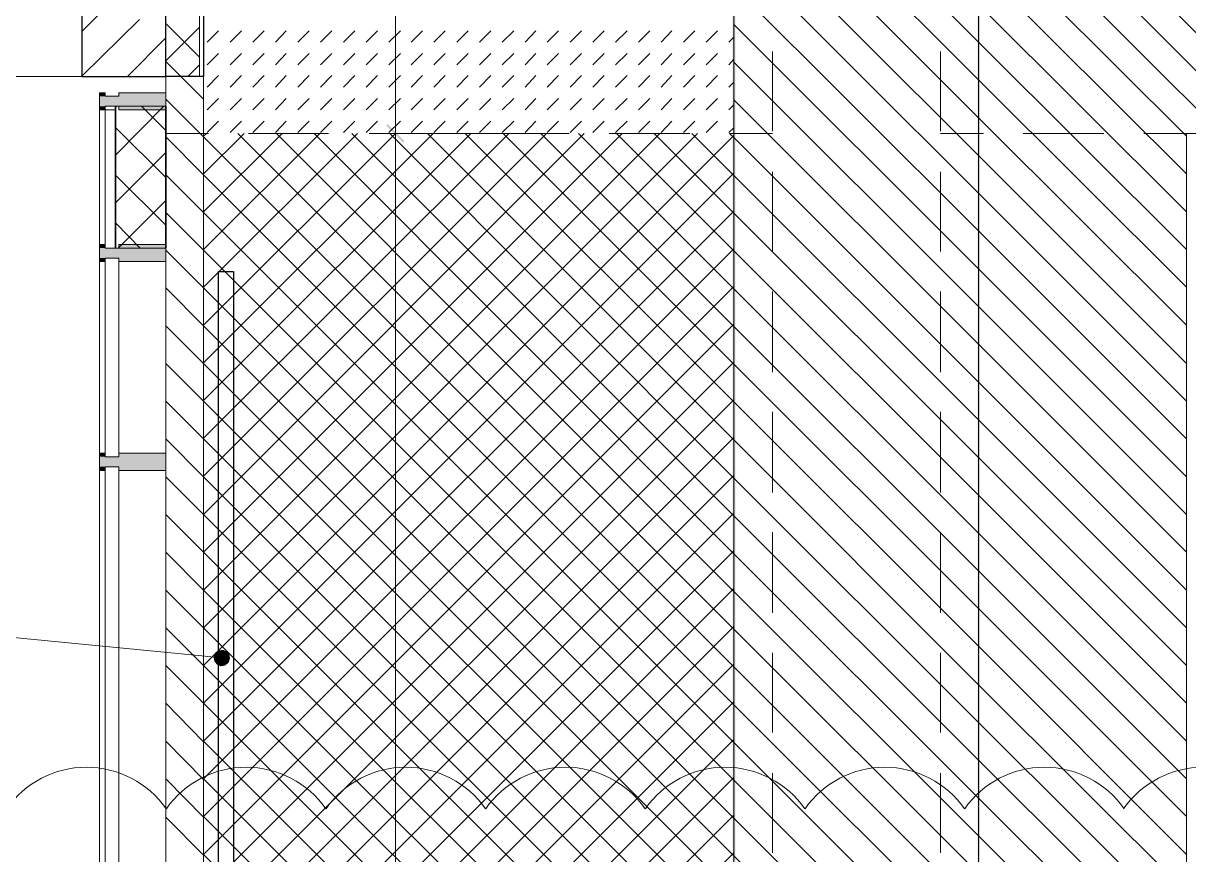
# Model space of a CAD drawing. Header units: millimetres. Extents: x -356862 to 418287, y 0 to 839748.
# Drawn here: x 318425 to 321886, y 780526 to 782997 of the extents above; entities that cross this region are included whole.
import ezdxf

# ---------------------------------------------------------------- set-up
doc = ezdxf.new("R2010")
doc.units = ezdxf.units.MM
doc.layers.add('PDF _Геометрия', color=7, linetype='Continuous', true_color=0xbababa)
doc.layers.add('PDF _Сплошная заливка', color=7, linetype='Continuous', true_color=0xf50000)

msp = doc.modelspace()

# ---------------------------------------------------------------- linework, layer by layer
at = {"layer": 'PDF _Геометрия', "color": 7, "lineweight": 5}
for points in [[(320535.7203, 787449.5788), (320650.0348, 787449.5788), (320650.0348, 786490.607), (321149.6316, 786490.607), (321149.6316, 786869.5385), (321261.8292, 786869.5385), (321261.8292, 779968.3288), (320535.7203, 779968.3288)], [(318708.805, 781708.4498), (318708.805, 782299.0748), (318668.5832, 782299.0748), (318668.5832, 781708.4498)], [(318708.805, 779409.4578), (318708.805, 781678.8127), (318668.5832, 781678.8127), (318668.5832, 779409.4578)]]:
    msp.add_lwpolyline(points, close=True, dxfattribs=at)
at = {"layer": 'PDF _Геометрия', "color": 161, "lineweight": 9, "true_color": 0x7f9fff}
for points in [[(322095.9018, 782669.5385), (321261.8292, 783501.4941), (320535.7203, 784227.603), (318960.7203, 785804.7199), (320025.5388, 786869.5385)], [(322208.0993, 782669.5385), (321261.8292, 783613.6917), (320535.7203, 784339.8006), (318960.7203, 785916.9175), (319913.3413, 786869.5385)], [(321983.7042, 782669.5385), (321261.8292, 783389.2965), (320535.7203, 784115.4054), (318960.7203, 785690.4054), (318848.5227, 785802.603)], [(321879.9743, 782661.0707), (321261.8292, 783277.099), (320535.7203, 784003.2078), (318960.7203, 785578.2078), (318848.5227, 785690.4054)], [(321879.9743, 782548.8732), (321261.8292, 783164.9014), (320535.7203, 783891.0103), (318960.7203, 785466.0103), (318848.5227, 785578.2078)], [(321879.9743, 782436.6756), (321261.8292, 783052.7038), (320535.7203, 783778.8127), (318960.7203, 785353.8127), (318848.5227, 785466.0103)], [(321879.9743, 782324.478), (321261.8292, 782940.5062), (320535.7203, 783666.6151), (318960.7203, 785241.6151), (318848.5227, 785353.8127)], [(321879.9743, 782212.2804), (321261.8292, 782828.3086), (320535.7203, 783554.4175), (318960.7203, 785129.4175), (318848.5227, 785241.6151)], [(321879.9743, 782100.0828), (321261.8292, 782716.1111), (320535.7203, 783442.2199)], [(321879.9743, 781985.7683), (321261.8292, 782603.9135), (320535.7203, 783330.0224)], [(321879.9743, 781873.5707), (321261.8292, 782491.7159), (320535.7203, 783217.8248)], [(321879.9743, 781761.3732), (321261.8292, 782379.5183), (320535.7203, 783105.6272)], [(318948.0187, 782896.0506), (318848.5227, 782995.5465)], [(321879.9743, 781649.1756), (321261.8292, 782267.3207), (320535.7203, 782993.4296)], [(318948.0187, 782984.9619), (318848.5227, 782885.4659)], [(318960.7203, 782771.1514), (318892.9784, 782838.8933), (318848.5227, 782883.349)], [(318948.0187, 782872.7643), (318914.1477, 782838.8933)], [(321879.9743, 781536.978), (321261.8292, 782155.1232), (320535.7203, 782881.232)], [(321651.3453, 779968.3288), (321261.8292, 780357.8449), (320535.7203, 781083.9538), (318960.7203, 782658.9538), (318848.5227, 782771.1514)], [(321879.9743, 781424.7804), (321261.8292, 782042.9256), (320535.7203, 782769.0344)], [(321539.1477, 779968.3288), (321261.8292, 780245.6474), (320535.7203, 780971.7562), (318960.7203, 782546.7562), (318848.5227, 782658.9538)], [(320192.7768, 779968.3288), (318960.7203, 781200.3853), (320427.7566, 782669.5385)], [(320304.9743, 779968.3288), (318960.7203, 781312.5828), (320315.559, 782669.5385)], [(320417.1719, 779968.3288), (318960.7203, 781424.7804), (320203.3614, 782669.5385)], [(320529.3695, 779968.3288), (318960.7203, 781536.978), (320091.1638, 782669.5385)], [(319978.9663, 782669.5385), (318960.7203, 781651.2925)], [(319866.7687, 782669.5385), (318960.7203, 781763.4901)], [(319754.5711, 782669.5385), (318960.7203, 781875.6877)], [(319642.3735, 782669.5385), (318960.7203, 781987.8853)], [(319530.1759, 782669.5385), (318960.7203, 782100.0828)], [(319417.9784, 782669.5385), (318960.7203, 782212.2804)], [(319305.7808, 782669.5385), (318960.7203, 782324.478)], [(319193.5832, 782669.5385), (318960.7203, 782436.6756)], [(319081.3856, 782669.5385), (318960.7203, 782548.8732)], [(318969.188, 782669.5385), (318960.7203, 782661.0707)], [(320080.5792, 779968.3288), (318960.7203, 781088.1877), (320535.7203, 782663.1877)], [(321763.5429, 779968.3288), (321261.8292, 780470.0425), (320535.7203, 781196.1514), (319062.3332, 782669.5385)], [(321875.7405, 779968.3288), (321261.8292, 780582.2401), (320535.7203, 781308.349), (319176.6477, 782669.5385)], [(321879.9743, 780078.4094), (321261.8292, 780694.4377), (320535.7203, 781420.5465), (319288.8453, 782669.5385)], [(321879.9743, 780190.607), (321261.8292, 780806.6353), (320535.7203, 781532.7441), (319401.0429, 782669.5385)], [(321879.9743, 780302.8046), (321261.8292, 780918.8328), (320535.7203, 781644.9417), (319513.2405, 782669.5385)], [(321879.9743, 780415.0022), (321261.8292, 781031.0304), (320535.7203, 781759.2562), (319625.438, 782669.5385)], [(321879.9743, 780527.1998), (321261.8292, 781145.3449), (320535.7203, 781871.4538), (319737.6356, 782669.5385)], [(321879.9743, 780639.3974), (321261.8292, 781257.5425), (320535.7203, 781983.6514), (319849.8332, 782669.5385)], [(321879.9743, 780751.5949), (321261.8292, 781369.7401), (320535.7203, 782095.849), (319962.0308, 782669.5385)], [(321879.9743, 780863.7925), (321261.8292, 781481.9377), (320535.7203, 782208.0465), (320074.2284, 782669.5385)], [(321879.9743, 780975.9901), (321261.8292, 781594.1353), (320535.7203, 782320.2441), (320186.4259, 782669.5385)], [(321879.9743, 781088.1877), (321261.8292, 781706.3328), (320535.7203, 782432.4417), (320298.6235, 782669.5385)], [(321879.9743, 781200.3853), (321261.8292, 781818.5304), (320535.7203, 782544.6393), (320410.8211, 782669.5385)], [(321879.9743, 781312.5828), (321261.8292, 781930.728), (320535.7203, 782656.8369), (320523.0187, 782669.5385)], [(321426.9501, 779968.3288), (321261.8292, 780133.4498), (320535.7203, 780859.5586), (318960.7203, 782434.5586), (318848.5227, 782546.7562)], [(319968.3816, 779968.3288), (318960.7203, 780975.9901), (320535.7203, 782550.9901)], [(319856.184, 779968.3288), (318960.7203, 780863.7925), (320535.7203, 782438.7925)], [(321314.7526, 779968.3288), (321261.8292, 780021.2522), (320535.7203, 780747.3611), (318960.7203, 782322.3611), (318848.5227, 782434.5586)], [(321202.555, 779968.3288), (320535.7203, 780635.1635), (318960.7203, 782210.1635), (318848.5227, 782322.3611)], [(319743.9864, 779968.3288), (318960.7203, 780751.5949), (320535.7203, 782326.5949)], [(321090.3574, 779968.3288), (320535.7203, 780522.9659), (318960.7203, 782097.9659), (318848.5227, 782210.1635)], [(319631.7888, 779968.3288), (318960.7203, 780639.3974), (320535.7203, 782214.3974)], [(320978.1598, 779968.3288), (320535.7203, 780410.7683), (318960.7203, 781985.7683), (318848.5227, 782097.9659)], [(319519.5913, 779968.3288), (318960.7203, 780527.1998), (320535.7203, 782102.1998)], [(319405.2768, 779968.3288), (318960.7203, 780415.0022), (320535.7203, 781990.0022)], [(320865.9622, 779968.3288), (320535.7203, 780298.5707), (318960.7203, 781873.5707), (318848.5227, 781985.7683)], [(320753.7647, 779968.3288), (320535.7203, 780186.3732), (318960.7203, 781761.3732), (318848.5227, 781873.5707)], [(319293.0792, 779968.3288), (318960.7203, 780302.8046), (320535.7203, 781877.8046)], [(320641.5671, 779968.3288), (320535.7203, 780074.1756), (318960.7203, 781649.1756), (318848.5227, 781761.3732)], [(319180.8816, 779968.3288), (318960.7203, 780190.607), (320535.7203, 781765.607)], [(318960.7203, 781536.978), (318848.5227, 781649.1756)], [(319068.684, 779968.3288), (318960.7203, 780078.4094), (320535.7203, 781653.4094)], [(318960.7203, 781424.7804), (318848.5227, 781536.978)], [(320535.7203, 781541.2119), (318962.8372, 779968.3288)], [(318960.7203, 781312.5828), (318848.5227, 781424.7804)], [(320535.7203, 781429.0143), (319075.0348, 779968.3288)], [(318960.7203, 781200.3853), (318848.5227, 781312.5828)], [(320535.7203, 781316.8167), (319187.2324, 779968.3288)], [(318960.7203, 781088.1877), (318848.5227, 781200.3853)], [(320535.7203, 781204.6191), (319299.43, 779968.3288)], [(318960.7203, 780975.9901), (318848.5227, 781088.1877)], [(320535.7203, 781092.4215), (319411.6276, 779968.3288)], [(318960.7203, 780861.6756), (318848.5227, 780975.9901)], [(320535.7203, 780980.224), (319523.8251, 779968.3288)], [(318960.7203, 780749.478), (318848.5227, 780863.7925)], [(320535.7203, 780868.0264), (319636.0227, 779968.3288)], [(318960.7203, 780637.2804), (318848.5227, 780751.5949)], [(320535.7203, 780755.8288), (319748.2203, 779968.3288)], [(318960.7203, 780525.0828), (318848.5227, 780637.2804)], [(320535.7203, 780643.6312), (319860.4179, 779968.3288)], [(320535.7203, 780531.4336), (319972.6155, 779968.3288)]]:
    msp.add_lwpolyline(points, dxfattribs=at)
for points in [[(321261.8292, 786869.5385), (321879.9743, 786869.5385), (321879.9743, 783488.7925), (324136.6276, 783488.7925), (324136.6276, 782669.5385), (321879.9743, 782669.5385), (321879.9743, 779968.3288), (321261.8292, 779968.3288)], [(318848.5227, 783569.2361), (318948.0187, 783569.2361), (318948.0187, 782838.8933), (318848.5227, 782838.8933)], [(318848.5227, 782838.8933), (318960.7203, 782838.8933), (318960.7203, 779369.2361), (318848.5227, 779369.2361)]]:
    msp.add_lwpolyline(points, close=True, dxfattribs=at)
at = {"layer": 'PDF _Геометрия', "color": 161, "lineweight": 30, "true_color": 0x7f9fff}
msp.add_lwpolyline([(318848.5227, 783569.2361), (318960.7203, 783569.2361), (318960.7203, 782838.8933), (318848.5227, 782838.8933)], dxfattribs=at)
at = {"layer": 'PDF _Геометрия', "color": 7, "lineweight": 18}
for points in [[(319530.1759, 782618.732), (319530.1759, 783539.599)], [(319530.1759, 779919.6393), (319530.1759, 782720.3449)], [(319807.4945, 782669.5385), (319580.9824, 782669.5385), (319557.6961, 782669.5385)]]:
    msp.add_lwpolyline(points, dxfattribs=at)
at = {"layer": 'PDF _Геометрия', "color": 7, "lineweight": 30}
for points in [[(317546.6074, 783249.5788), (318598.7243, 783249.5788), (318598.7243, 782838.8933), (318848.5227, 782838.8933), (318848.5227, 783249.5788), (318848.5227, 783488.7925), (317546.6074, 783488.7925)], [(318848.5227, 782328.7119), (318848.5227, 782328.7119)]]:
    msp.add_lwpolyline(points, dxfattribs=at)
at = {"layer": 'PDF _Геометрия', "lineweight": 5}
for points in [[(318598.7243, 782972.2603), (318848.5227, 783222.0586)], [(318600.8413, 782841.0103), (318770.1961, 783008.2482)], [(318734.2082, 782838.8933), (318848.5227, 782953.2078)], [(318700.3372, 782747.8651), (318702.4542, 782749.982)], [(318700.3372, 782606.0304), (318842.1719, 782749.982)], [(318848.5227, 782678.0062), (318776.5469, 782749.982)], [(318848.5227, 782538.2885), (318700.3372, 782686.474)], [(318700.3372, 782464.1957), (318848.5227, 782612.3812)], [(318848.5227, 782396.4538), (318700.3372, 782544.6393)], [(318706.688, 782328.7119), (318848.5227, 782470.5465)], [(318772.313, 782328.7119), (318700.3372, 782402.8046)], [(318846.4058, 782328.7119), (318848.5227, 782328.7119)]]:
    msp.add_lwpolyline(points, dxfattribs=at)
at = {"layer": 'PDF _Геометрия', "lineweight": 18}
for points in [[(318971.305, 782940.5062), (319005.1759, 782974.3772)], [(319039.0469, 782940.5062), (319072.9179, 782974.3772)], [(319106.7888, 782940.5062), (319140.6598, 782974.3772)], [(319174.5308, 782940.5062), (319206.2848, 782974.3772)], [(319240.1558, 782940.5062), (319274.0268, 782974.3772)], [(319307.8977, 782940.5062), (319341.7687, 782974.3772)], [(319375.6397, 782940.5062), (319409.5106, 782974.3772)], [(319443.3816, 782940.5062), (319477.2526, 782974.3772)], [(319511.1235, 782940.5062), (319544.9945, 782974.3772)], [(319576.7485, 782940.5062), (319610.6195, 782974.3772)], [(319644.4905, 782940.5062), (319678.3614, 782974.3772)], [(319712.2324, 782940.5062), (319746.1034, 782974.3772)], [(319779.9743, 782940.5062), (319813.8453, 782974.3772)], [(319847.7163, 782940.5062), (319881.5872, 782974.3772)], [(319915.4582, 782940.5062), (319947.2122, 782974.3772)], [(319981.0832, 782940.5062), (320014.9542, 782974.3772)], [(320048.8251, 782940.5062), (320082.6961, 782974.3772)], [(320116.5671, 782940.5062), (320150.438, 782974.3772)], [(320184.309, 782940.5062), (320218.18, 782974.3772)], [(320252.0509, 782940.5062), (320285.9219, 782974.3772)], [(320319.7929, 782940.5062), (320351.5469, 782974.3772)], [(320385.4179, 782940.5062), (320419.2888, 782974.3772)], [(320453.1598, 782940.5062), (320487.0308, 782974.3772)], [(320520.9018, 782940.5062), (320535.7203, 782955.3248)], [(318971.305, 782872.7643), (319005.1759, 782906.6353)], [(319039.0469, 782872.7643), (319072.9179, 782906.6353)], [(319106.7888, 782872.7643), (319140.6598, 782906.6353)], [(319174.5308, 782872.7643), (319206.2848, 782906.6353)], [(319240.1558, 782872.7643), (319274.0268, 782906.6353)], [(319307.8977, 782872.7643), (319341.7687, 782906.6353)], [(319375.6397, 782872.7643), (319409.5106, 782906.6353)], [(319443.3816, 782872.7643), (319477.2526, 782906.6353)], [(319511.1235, 782872.7643), (319544.9945, 782906.6353)], [(319576.7485, 782872.7643), (319610.6195, 782906.6353)], [(319644.4905, 782872.7643), (319678.3614, 782906.6353)], [(319712.2324, 782872.7643), (319746.1034, 782906.6353)], [(319779.9743, 782872.7643), (319813.8453, 782906.6353)], [(319847.7163, 782872.7643), (319881.5872, 782906.6353)], [(319915.4582, 782872.7643), (319947.2122, 782906.6353)], [(319981.0832, 782872.7643), (320014.9542, 782906.6353)], [(320048.8251, 782872.7643), (320082.6961, 782906.6353)], [(320116.5671, 782872.7643), (320150.438, 782906.6353)], [(320184.309, 782872.7643), (320218.18, 782906.6353)], [(320252.0509, 782872.7643), (320285.9219, 782906.6353)], [(320319.7929, 782872.7643), (320351.5469, 782906.6353)], [(320385.4179, 782872.7643), (320419.2888, 782906.6353)], [(320453.1598, 782872.7643), (320487.0308, 782906.6353)], [(320520.9018, 782872.7643), (320535.7203, 782889.6998)], [(318971.305, 782807.1393), (319005.1759, 782841.0103)], [(319039.0469, 782807.1393), (319072.9179, 782841.0103)], [(319106.7888, 782807.1393), (319140.6598, 782841.0103)], [(319174.5308, 782807.1393), (319206.2848, 782841.0103)], [(319240.1558, 782807.1393), (319274.0268, 782841.0103)], [(319307.8977, 782807.1393), (319341.7687, 782841.0103)], [(319375.6397, 782807.1393), (319409.5106, 782841.0103)], [(319443.3816, 782807.1393), (319477.2526, 782841.0103)], [(319511.1235, 782807.1393), (319544.9945, 782841.0103)], [(319576.7485, 782807.1393), (319610.6195, 782841.0103)], [(319644.4905, 782807.1393), (319678.3614, 782841.0103)], [(319712.2324, 782807.1393), (319746.1034, 782841.0103)], [(319779.9743, 782807.1393), (319813.8453, 782841.0103)], [(319847.7163, 782807.1393), (319881.5872, 782841.0103)], [(319915.4582, 782807.1393), (319947.2122, 782841.0103)], [(319981.0832, 782807.1393), (320014.9542, 782841.0103)], [(320048.8251, 782807.1393), (320082.6961, 782841.0103)], [(320116.5671, 782807.1393), (320150.438, 782841.0103)], [(320184.309, 782807.1393), (320218.18, 782841.0103)], [(320252.0509, 782807.1393), (320285.9219, 782841.0103)], [(320319.7929, 782807.1393), (320351.5469, 782841.0103)], [(320385.4179, 782807.1393), (320419.2888, 782841.0103)], [(320453.1598, 782807.1393), (320487.0308, 782841.0103)], [(320520.9018, 782807.1393), (320535.7203, 782821.9578)], [(318971.305, 782739.3974), (319005.1759, 782773.2683)], [(319039.0469, 782739.3974), (319072.9179, 782773.2683)], [(319106.7888, 782739.3974), (319140.6598, 782773.2683)], [(319174.5308, 782739.3974), (319206.2848, 782773.2683)], [(319240.1558, 782739.3974), (319274.0268, 782773.2683)], [(319307.8977, 782739.3974), (319341.7687, 782773.2683)], [(319375.6397, 782739.3974), (319409.5106, 782773.2683)], [(319443.3816, 782739.3974), (319477.2526, 782773.2683)], [(319511.1235, 782739.3974), (319544.9945, 782773.2683)], [(319576.7485, 782739.3974), (319610.6195, 782773.2683)], [(319644.4905, 782739.3974), (319678.3614, 782773.2683)], [(319712.2324, 782739.3974), (319746.1034, 782773.2683)], [(319779.9743, 782739.3974), (319813.8453, 782773.2683)], [(319847.7163, 782739.3974), (319881.5872, 782773.2683)], [(319915.4582, 782739.3974), (319947.2122, 782773.2683)], [(319981.0832, 782739.3974), (320014.9542, 782773.2683)], [(320048.8251, 782739.3974), (320082.6961, 782773.2683)], [(320116.5671, 782739.3974), (320150.438, 782773.2683)], [(320184.309, 782739.3974), (320218.18, 782773.2683)], [(320252.0509, 782739.3974), (320285.9219, 782773.2683)], [(320319.7929, 782739.3974), (320351.5469, 782773.2683)], [(320385.4179, 782739.3974), (320419.2888, 782773.2683)], [(320453.1598, 782739.3974), (320487.0308, 782773.2683)], [(320520.9018, 782739.3974), (320535.7203, 782754.2159)], [(318971.305, 782671.6554), (319005.1759, 782705.5264)], [(319039.0469, 782671.6554), (319072.9179, 782705.5264)], [(319106.7888, 782671.6554), (319140.6598, 782705.5264)], [(319174.5308, 782671.6554), (319206.2848, 782705.5264)], [(319240.1558, 782671.6554), (319274.0268, 782705.5264)], [(319307.8977, 782671.6554), (319341.7687, 782705.5264)], [(319375.6397, 782671.6554), (319409.5106, 782705.5264)], [(319443.3816, 782671.6554), (319477.2526, 782705.5264)], [(319511.1235, 782671.6554), (319544.9945, 782705.5264)], [(319576.7485, 782671.6554), (319610.6195, 782705.5264)], [(319644.4905, 782671.6554), (319678.3614, 782705.5264)], [(319712.2324, 782671.6554), (319746.1034, 782705.5264)], [(319779.9743, 782671.6554), (319813.8453, 782705.5264)], [(319847.7163, 782671.6554), (319881.5872, 782705.5264)], [(319915.4582, 782671.6554), (319947.2122, 782705.5264)], [(319981.0832, 782671.6554), (320014.9542, 782705.5264)], [(320048.8251, 782671.6554), (320082.6961, 782705.5264)], [(320116.5671, 782671.6554), (320150.438, 782705.5264)], [(320184.309, 782671.6554), (320218.18, 782705.5264)], [(320252.0509, 782671.6554), (320285.9219, 782705.5264)], [(320319.7929, 782671.6554), (320351.5469, 782705.5264)], [(320385.4179, 782671.6554), (320419.2888, 782705.5264)], [(320453.1598, 782671.6554), (320487.0308, 782705.5264)], [(320520.9018, 782671.6554), (320535.7203, 782686.474)]]:
    msp.add_lwpolyline(points, dxfattribs=at)
at = {"layer": 'PDF _Геометрия', "color": 7, "lineweight": 9}
for points in [[(320650.0348, 782912.9861), (320650.0348, 782675.8893)], [(321149.6316, 782912.9861), (321149.6316, 782675.8893)], [(318848.5227, 782838.8933), (318848.5227, 782790.2038)], [(320650.0348, 782555.224), (320650.0348, 782318.1272)], [(321149.6316, 782555.224), (321149.6316, 782318.1272)], [(320650.0348, 782199.5788), (320650.0348, 781960.3651)], [(321149.6316, 782199.5788), (321149.6316, 781960.3651)], [(320650.0348, 781841.8167), (320650.0348, 781602.603)], [(321149.6316, 781841.8167), (321149.6316, 781602.603)], [(320650.0348, 781484.0546), (320650.0348, 781244.8409)], [(321149.6316, 781484.0546), (321149.6316, 781244.8409)], [(320650.0348, 781126.2925), (320650.0348, 780889.1957)], [(321149.6316, 781126.2925), (321149.6316, 780889.1957)], [(320650.0348, 780768.5304), (320650.0348, 780531.4336)], [(321149.6316, 780768.5304), (321149.6316, 780531.4336)]]:
    msp.add_lwpolyline(points, dxfattribs=at)
at = {"layer": 'PDF _Геометрия', "color": 7, "lineweight": 5}
for points in [[(317546.6074, 782838.8933), (318598.7243, 782838.8933)], [(318848.5227, 782749.982), (318698.2203, 782749.982), (318698.2203, 782328.7119), (318848.5227, 782328.7119)], [(318700.3372, 782749.982), (318700.3372, 782328.7119)], [(318848.5227, 782669.5385), (318975.5388, 782669.5385)], [(319094.0872, 782669.5385), (319331.184, 782669.5385)], [(319451.8493, 782669.5385), (319688.9461, 782669.5385)], [(319807.4945, 782669.5385), (320046.7082, 782669.5385)], [(320165.2566, 782669.5385), (320404.4703, 782669.5385)], [(320523.0187, 782669.5385), (320650.0348, 782669.5385)], [(321149.6316, 782669.5385), (321276.6477, 782669.5385)], [(321395.1961, 782669.5385), (321634.4098, 782669.5385)], [(321752.9582, 782669.5385), (321879.9743, 782669.5385)], [(324250.9421, 779968.3288), (321879.9743, 779968.3288), (321879.9743, 782669.5385), (324250.9421, 782669.5385)]]:
    msp.add_lwpolyline(points, dxfattribs=at)
at = {"layer": 'PDF _Геометрия', "color": 7, "lineweight": 20}
for points in [[(318708.805, 782779.6191), (318668.5832, 782779.6191), (318668.5832, 782790.2038), (318651.6477, 782790.2038), (318651.6477, 782739.3974), (318668.5832, 782739.3974), (318668.5832, 782749.982), (318708.805, 782749.982), (318708.805, 782739.3974), (318848.5227, 782739.3974), (318848.5227, 782790.2038), (318708.805, 782790.2038)], [(318708.805, 782328.7119), (318668.5832, 782328.7119), (318668.5832, 782339.2965), (318651.6477, 782339.2965), (318651.6477, 782288.4901), (318668.5832, 782288.4901), (318668.5832, 782299.0748), (318708.805, 782299.0748), (318708.805, 782288.4901), (318848.5227, 782288.4901), (318848.5227, 782339.2965), (318708.805, 782339.2965)], [(318708.805, 781708.4498), (318668.5832, 781708.4498), (318668.5832, 781719.0344), (318651.6477, 781719.0344), (318651.6477, 781668.228), (318668.5832, 781668.228), (318668.5832, 781678.8127), (318708.805, 781678.8127), (318708.805, 781668.228), (318848.5227, 781668.228), (318848.5227, 781719.0344), (318708.805, 781719.0344)]]:
    msp.add_lwpolyline(points, close=True, dxfattribs=at)
at = {"layer": 'PDF _Геометрия', "color": 7, "lineweight": 30}
msp.add_lwpolyline([(318848.5227, 782328.7119), (318848.5227, 782749.982)], close=True, dxfattribs=at)
at = {"layer": 'PDF _Геометрия', "color": 252, "lineweight": 5, "true_color": 0x989898}
for points in [[(318651.6477, 782739.3974), (318651.6477, 782339.2965)], [(318668.5832, 782339.2965), (318668.5832, 782739.3974), (318698.2203, 782739.3974)], [(318651.6477, 782288.4901), (318651.6477, 781719.0344)], [(318848.5227, 782288.4901), (318848.5227, 781719.0344)], [(318651.6477, 781668.228), (318651.6477, 779417.9256)], [(318848.5227, 781668.228), (318848.5227, 779417.9256)]]:
    msp.add_lwpolyline(points, dxfattribs=at)
at = {"layer": 'PDF _Геометрия', "color": 252, "lineweight": 30, "true_color": 0x989898}
msp.add_lwpolyline([(319049.6316, 779718.5304), (319005.1759, 779718.5304), (319005.1759, 782258.853), (319049.6316, 782258.853)], close=True, dxfattribs=at)
at = {"layer": 'PDF _Геометрия', "color": 251, "lineweight": 20, "true_color": 0x545454}
msp.add_lwpolyline([(318990.3574, 781113.5909), (318964.9542, 781115.7078), (317400.5388, 781268.1272), (317250.2364, 781268.1272), (316062.6356, 781268.1272)], dxfattribs=at)
at = {"layer": 'PDF _Геометрия', "color": 1, "lineweight": 20}
msp.add_lwpolyline([(318849.1378, 780662.8363, 0.520540033), (318375.7449, 780662.8363, 0.520570354), (317946.3218, 780619.4082)], format="xyb", dxfattribs=at)
for centre in [(319086.6543, 780497.0847), (319560.8672, 780497.0847), (320035.0801, 780497.0847), (320509.2925, 780497.0847), (320983.5055, 780497.0847), (321457.7178, 780497.0847), (321929.8138, 780497.0847)]:
    msp.add_arc(centre, 288.9616, 35.0024359, 144.9975641, dxfattribs=at)
at = {"layer": 'PDF _Сплошная заливка', "color": 161, "true_color": 0x7f9fff, "transparency": 33554559}
for points in [[(320531.4864, 779968.3288), (320539.9542, 779968.3288), (320531.4864, 787449.5788)], [(320539.9542, 779968.3288), (320531.4864, 787449.5788), (320539.9542, 787449.5788)], [(321259.7122, 779968.3288), (321266.063, 779968.3288), (321259.7122, 787041.0103)], [(321266.063, 779968.3288), (321259.7122, 787041.0103), (321266.063, 787041.0103)]]:
    msp.add_solid(points, dxfattribs=at)
at = {"layer": 'PDF _Сплошная заливка', "color": 252, "true_color": 0x989898, "transparency": 33554559}
for points in [[(318668.5832, 782790.2038), (318651.6477, 782790.2038), (318668.5832, 782779.6191)], [(318651.6477, 782790.2038), (318668.5832, 782779.6191), (318651.6477, 782779.6191)], [(318848.5227, 782790.2038), (318708.805, 782790.2038), (318848.5227, 782779.6191)], [(318708.805, 782790.2038), (318848.5227, 782779.6191), (318708.805, 782779.6191)], [(318848.5227, 782779.6191), (318651.6477, 782779.6191), (318848.5227, 782749.982)], [(318651.6477, 782779.6191), (318848.5227, 782749.982), (318651.6477, 782749.982)], [(318668.5832, 782749.982), (318651.6477, 782749.982), (318668.5832, 782739.3974)], [(318651.6477, 782749.982), (318668.5832, 782739.3974), (318651.6477, 782739.3974)], [(318848.5227, 782749.982), (318708.805, 782749.982), (318848.5227, 782739.3974)], [(318708.805, 782749.982), (318848.5227, 782739.3974), (318708.805, 782739.3974)], [(318668.5832, 782339.2965), (318651.6477, 782339.2965), (318668.5832, 782328.7119)], [(318651.6477, 782339.2965), (318668.5832, 782328.7119), (318651.6477, 782328.7119)], [(318848.5227, 782339.2965), (318708.805, 782339.2965), (318848.5227, 782328.7119)], [(318708.805, 782339.2965), (318848.5227, 782328.7119), (318708.805, 782328.7119)], [(318848.5227, 782328.7119), (318651.6477, 782328.7119), (318848.5227, 782299.0748)], [(318651.6477, 782328.7119), (318848.5227, 782299.0748), (318651.6477, 782299.0748)], [(318668.5832, 782299.0748), (318651.6477, 782299.0748), (318668.5832, 782288.4901)], [(318651.6477, 782299.0748), (318668.5832, 782288.4901), (318651.6477, 782288.4901)], [(318848.5227, 782299.0748), (318708.805, 782299.0748), (318848.5227, 782288.4901)], [(318708.805, 782299.0748), (318848.5227, 782288.4901), (318708.805, 782288.4901)], [(318668.5832, 781719.0344), (318651.6477, 781719.0344), (318668.5832, 781708.4498)], [(318651.6477, 781719.0344), (318668.5832, 781708.4498), (318651.6477, 781708.4498)], [(318848.5227, 781719.0344), (318708.805, 781719.0344), (318848.5227, 781708.4498)], [(318708.805, 781719.0344), (318848.5227, 781708.4498), (318708.805, 781708.4498)], [(318848.5227, 781708.4498), (318651.6477, 781708.4498), (318848.5227, 781678.8127)], [(318651.6477, 781708.4498), (318848.5227, 781678.8127), (318651.6477, 781678.8127)], [(318668.5832, 781678.8127), (318651.6477, 781678.8127), (318668.5832, 781668.228)], [(318651.6477, 781678.8127), (318668.5832, 781668.228), (318651.6477, 781668.228)], [(318848.5227, 781678.8127), (318708.805, 781678.8127), (318848.5227, 781668.228)], [(318708.805, 781678.8127), (318848.5227, 781668.228), (318708.805, 781668.228)]]:
    msp.add_solid(points, dxfattribs=at)
at = {"layer": 'PDF _Сплошная заливка', "color": 7, "transparency": 33554559}
for points in [[(319557.6961, 782646.2522), (319502.6558, 782692.8248), (319506.8897, 782697.0586)], [(319506.8897, 782697.0586), (319502.6558, 782692.8248), (319557.6961, 782646.2522)], [(319553.4622, 782642.0183), (319557.6961, 782646.2522), (319502.6558, 782692.8248)], [(319502.6558, 782692.8248), (319557.6961, 782646.2522), (319553.4622, 782642.0183)]]:
    msp.add_solid(points, dxfattribs=at)
at = {"layer": 'PDF _Сплошная заливка', "color": 251, "true_color": 0x545454, "transparency": 33554559}
for points in [[(319015.7606, 781111.474), (318994.5913, 781126.2925), (318990.3574, 781113.5909)], [(319005.1759, 781132.6433), (319015.7606, 781111.474), (318994.5913, 781126.2925)], [(319017.8776, 781134.7603), (319005.1759, 781132.6433), (319015.7606, 781111.474)], [(319015.7606, 781111.474), (319028.4622, 781130.5264), (319017.8776, 781134.7603)], [(319036.93, 781122.0586), (319015.7606, 781111.474), (319028.4622, 781130.5264)], [(319039.0469, 781109.357), (319036.93, 781122.0586), (319015.7606, 781111.474)], [(318990.3574, 781113.5909), (318992.4743, 781100.8893), (319015.7606, 781111.474)], [(318992.4743, 781100.8893), (319015.7606, 781111.474), (319000.9421, 781090.3046)], [(319015.7606, 781111.474), (319000.9421, 781090.3046), (319011.5268, 781086.0707)], [(319011.5268, 781086.0707), (319024.2284, 781088.1877), (319015.7606, 781111.474)], [(319024.2284, 781088.1877), (319015.7606, 781111.474), (319034.813, 781096.6554)], [(319015.7606, 781111.474), (319034.813, 781096.6554), (319039.0469, 781109.357)]]:
    msp.add_solid(points, dxfattribs=at)

doc.saveas('drawing.dxf')
